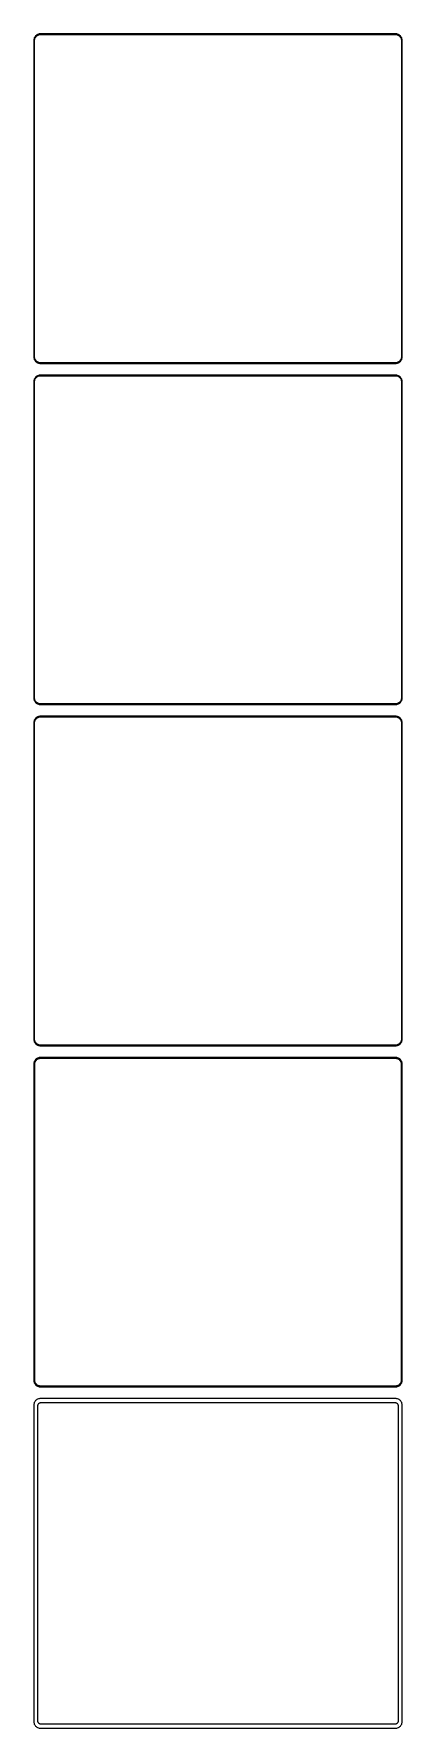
# Model space of a CAD drawing. Header units: metres. Extents: x -142 to 142, y 1193 to 2503.
import ezdxf

# ---------------------------------------------------------------- set-up
doc = ezdxf.new("R2010")
doc.units = ezdxf.units.M

msp = doc.modelspace()

# ---------------------------------------------------------------- linework, layer by layer
for p, q in [((-142.461, 2499.13), (-142.5, 2498.5)), ((-142.5, 2498.5), (-142.5, 2253.5)), ((-142.343, 2499.74), (-142.461, 2499.13)), ((-142.149, 2500.34), (-142.343, 2499.74)), ((-141.882, 2500.91), (-142.149, 2500.34)), ((-142, 2498.25), (-141.963, 2498.85)), ((-142, 2253.75), (-142, 2498.25)), ((-141.963, 2498.85), (-141.851, 2499.43)), ((-141.545, 2501.44), (-141.882, 2500.91)), ((-141.851, 2499.43), (-141.666, 2500)), ((-141.666, 2500), (-141.412, 2500.54)), ((-141.145, 2501.92), (-141.545, 2501.44)), ((-141.412, 2500.54), (-141.093, 2501.04)), ((-140.687, 2502.35), (-141.145, 2501.92)), ((-141.093, 2501.04), (-140.713, 2501.5)), ((-140.713, 2501.5), (-140.278, 2501.91)), ((-140.179, 2502.72), (-140.687, 2502.35)), ((-140.278, 2501.91), (-139.795, 2502.26)), ((-139.629, 2503.02), (-140.179, 2502.72)), ((-139.795, 2502.26), (-139.272, 2502.55)), ((-139.045, 2503.26), (-139.629, 2503.02)), ((-139.272, 2502.55), (-138.718, 2502.77)), ((-138.437, 2503.41), (-139.045, 2503.26)), ((-138.718, 2502.77), (-138.14, 2502.92)), ((-137.814, 2503.49), (-138.437, 2503.41)), ((-138.14, 2502.92), (-137.548, 2502.99)), ((137.814, 2503.49), (-137.814, 2503.49)), ((-137.548, 2502.99), (137.548, 2502.99)), ((137.548, 2502.99), (138.14, 2502.92)), ((138.437, 2503.41), (137.814, 2503.49)), ((138.14, 2502.92), (138.718, 2502.77)), ((139.045, 2503.26), (138.437, 2503.41)), ((138.718, 2502.77), (139.272, 2502.55)), ((139.629, 2503.02), (139.045, 2503.26)), ((139.272, 2502.55), (139.795, 2502.26)), ((140.179, 2502.72), (139.629, 2503.02)), ((139.795, 2502.26), (140.278, 2501.91)), ((140.687, 2502.35), (140.179, 2502.72)), ((140.278, 2501.91), (140.713, 2501.5)), ((141.145, 2501.92), (140.687, 2502.35)), ((140.713, 2501.5), (141.093, 2501.04)), ((141.093, 2501.04), (141.412, 2500.54)), ((141.545, 2501.44), (141.145, 2501.92)), ((141.412, 2500.54), (141.666, 2500)), ((141.882, 2500.91), (141.545, 2501.44)), ((141.666, 2500), (141.851, 2499.43)), ((141.851, 2499.43), (141.963, 2498.85)), ((142.149, 2500.34), (141.882, 2500.91)), ((141.963, 2498.85), (142, 2498.25)), ((142, 2498.25), (142, 2253.75)), ((142.343, 2499.74), (142.149, 2500.34)), ((142.461, 2499.13), (142.343, 2499.74)), ((142.5, 2498.5), (142.461, 2499.13)), ((142.5, 2253.5), (142.5, 2498.5)), ((-142.5, 2253.5), (-142.461, 2252.87)), ((-142.461, 2252.87), (-142.343, 2252.26)), ((-142.343, 2252.26), (-142.149, 2251.66)), ((-142.149, 2251.66), (-141.882, 2251.09)), ((-141.963, 2253.15), (-142, 2253.75)), ((-141.851, 2252.57), (-141.963, 2253.15)), ((-141.882, 2251.09), (-141.545, 2250.56)), ((-141.666, 2252), (-141.851, 2252.57)), ((-141.412, 2251.46), (-141.666, 2252)), ((-141.545, 2250.56), (-141.145, 2250.08)), ((-141.093, 2250.96), (-141.412, 2251.46)), ((-141.145, 2250.08), (-140.687, 2249.65)), ((-140.713, 2250.5), (-141.093, 2250.96)), ((-140.278, 2250.09), (-140.713, 2250.5)), ((-140.687, 2249.65), (-140.179, 2249.28)), ((-139.795, 2249.74), (-140.278, 2250.09)), ((-140.179, 2249.28), (-139.629, 2248.98)), ((-139.272, 2249.45), (-139.795, 2249.74)), ((-139.629, 2248.98), (-139.045, 2248.74)), ((-138.718, 2249.23), (-139.272, 2249.45)), ((-139.045, 2248.74), (-138.437, 2248.59)), ((-138.14, 2249.08), (-138.718, 2249.23)), ((-138.437, 2248.59), (-137.814, 2248.51)), ((-137.548, 2249.01), (-138.14, 2249.08)), ((-137.814, 2248.51), (137.814, 2248.51)), ((137.548, 2249.01), (-137.548, 2249.01)), ((138.14, 2249.08), (137.548, 2249.01)), ((137.814, 2248.51), (138.437, 2248.59)), ((138.718, 2249.23), (138.14, 2249.08)), ((138.437, 2248.59), (139.045, 2248.74)), ((139.272, 2249.45), (138.718, 2249.23)), ((139.045, 2248.74), (139.629, 2248.98)), ((139.795, 2249.74), (139.272, 2249.45)), ((139.629, 2248.98), (140.179, 2249.28)), ((140.278, 2250.09), (139.795, 2249.74)), ((140.179, 2249.28), (140.687, 2249.65)), ((140.713, 2250.5), (140.278, 2250.09)), ((140.687, 2249.65), (141.145, 2250.08)), ((141.093, 2250.96), (140.713, 2250.5)), ((141.412, 2251.46), (141.093, 2250.96)), ((141.145, 2250.08), (141.545, 2250.56)), ((141.666, 2252), (141.412, 2251.46)), ((141.545, 2250.56), (141.882, 2251.09)), ((141.851, 2252.57), (141.666, 2252)), ((141.963, 2253.15), (141.851, 2252.57)), ((141.882, 2251.09), (142.149, 2251.66)), ((142, 2253.75), (141.963, 2253.15)), ((142.149, 2251.66), (142.343, 2252.26)), ((142.343, 2252.26), (142.461, 2252.87)), ((142.461, 2252.87), (142.5, 2253.5)), ((-142.461, 2235.13), (-142.5, 2234.5)), ((-142.5, 2234.5), (-142.5, 1989.5)), ((-142.343, 2235.74), (-142.461, 2235.13)), ((-142.149, 2236.34), (-142.343, 2235.74)), ((-141.882, 2236.91), (-142.149, 2236.34)), ((-142, 2234.25), (-141.963, 2234.85)), ((-142, 1989.75), (-142, 2234.25)), ((-141.963, 2234.85), (-141.851, 2235.43)), ((-141.545, 2237.44), (-141.882, 2236.91)), ((-141.851, 2235.43), (-141.666, 2236)), ((-141.666, 2236), (-141.412, 2236.54)), ((-141.145, 2237.92), (-141.545, 2237.44)), ((-141.412, 2236.54), (-141.093, 2237.04)), ((-140.687, 2238.35), (-141.145, 2237.92)), ((-141.093, 2237.04), (-140.713, 2237.5)), ((-140.713, 2237.5), (-140.278, 2237.91)), ((-140.179, 2238.72), (-140.687, 2238.35)), ((-140.278, 2237.91), (-139.795, 2238.26)), ((-139.629, 2239.02), (-140.179, 2238.72)), ((-139.795, 2238.26), (-139.272, 2238.55)), ((-139.045, 2239.26), (-139.629, 2239.02)), ((-139.272, 2238.55), (-138.718, 2238.77)), ((-138.437, 2239.41), (-139.045, 2239.26)), ((-138.718, 2238.77), (-138.14, 2238.92)), ((-137.814, 2239.49), (-138.437, 2239.41)), ((-138.14, 2238.92), (-137.548, 2238.99)), ((137.814, 2239.49), (-137.814, 2239.49)), ((-137.548, 2238.99), (137.548, 2238.99)), ((137.548, 2238.99), (138.14, 2238.92)), ((138.437, 2239.41), (137.814, 2239.49)), ((138.14, 2238.92), (138.718, 2238.77)), ((139.045, 2239.26), (138.437, 2239.41)), ((138.718, 2238.77), (139.272, 2238.55)), ((139.629, 2239.02), (139.045, 2239.26)), ((139.272, 2238.55), (139.795, 2238.26)), ((140.179, 2238.72), (139.629, 2239.02)), ((139.795, 2238.26), (140.278, 2237.91)), ((140.687, 2238.35), (140.179, 2238.72)), ((140.278, 2237.91), (140.713, 2237.5)), ((141.145, 2237.92), (140.687, 2238.35)), ((140.713, 2237.5), (141.093, 2237.04)), ((141.093, 2237.04), (141.412, 2236.54)), ((141.545, 2237.44), (141.145, 2237.92)), ((141.412, 2236.54), (141.666, 2236)), ((141.882, 2236.91), (141.545, 2237.44)), ((141.666, 2236), (141.851, 2235.43)), ((141.851, 2235.43), (141.963, 2234.85)), ((142.149, 2236.34), (141.882, 2236.91)), ((141.963, 2234.85), (142, 2234.25)), ((142, 2234.25), (142, 1989.75)), ((142.343, 2235.74), (142.149, 2236.34)), ((142.461, 2235.13), (142.343, 2235.74)), ((142.5, 2234.5), (142.461, 2235.13)), ((142.5, 1989.5), (142.5, 2234.5)), ((-142.5, 1989.5), (-142.461, 1988.87)), ((-142.461, 1988.87), (-142.343, 1988.26)), ((-142.343, 1988.26), (-142.149, 1987.66)), ((-142.149, 1987.66), (-141.882, 1987.09)), ((-141.963, 1989.15), (-142, 1989.75)), ((-141.851, 1988.57), (-141.963, 1989.15)), ((-141.882, 1987.09), (-141.545, 1986.56)), ((-141.666, 1988), (-141.851, 1988.57)), ((-141.412, 1987.46), (-141.666, 1988)), ((-141.545, 1986.56), (-141.145, 1986.08)), ((-141.093, 1986.96), (-141.412, 1987.46)), ((-141.145, 1986.08), (-140.687, 1985.65)), ((-140.713, 1986.5), (-141.093, 1986.96)), ((-140.278, 1986.09), (-140.713, 1986.5)), ((-140.687, 1985.65), (-140.179, 1985.28)), ((-139.795, 1985.74), (-140.278, 1986.09)), ((-140.179, 1985.28), (-139.629, 1984.98)), ((-139.272, 1985.45), (-139.795, 1985.74)), ((-139.629, 1984.98), (-139.045, 1984.74)), ((-138.718, 1985.23), (-139.272, 1985.45)), ((-139.045, 1984.74), (-138.437, 1984.59)), ((-138.14, 1985.08), (-138.718, 1985.23)), ((-138.437, 1984.59), (-137.814, 1984.51)), ((-137.548, 1985.01), (-138.14, 1985.08)), ((-137.814, 1984.51), (137.814, 1984.51)), ((137.548, 1985.01), (-137.548, 1985.01)), ((138.14, 1985.08), (137.548, 1985.01)), ((137.814, 1984.51), (138.437, 1984.59)), ((138.718, 1985.23), (138.14, 1985.08)), ((138.437, 1984.59), (139.045, 1984.74)), ((139.272, 1985.45), (138.718, 1985.23)), ((139.045, 1984.74), (139.629, 1984.98)), ((139.795, 1985.74), (139.272, 1985.45)), ((139.629, 1984.98), (140.179, 1985.28)), ((140.278, 1986.09), (139.795, 1985.74)), ((140.179, 1985.28), (140.687, 1985.65)), ((140.713, 1986.5), (140.278, 1986.09)), ((140.687, 1985.65), (141.145, 1986.08)), ((141.093, 1986.96), (140.713, 1986.5)), ((141.412, 1987.46), (141.093, 1986.96)), ((141.145, 1986.08), (141.545, 1986.56)), ((141.666, 1988), (141.412, 1987.46)), ((141.545, 1986.56), (141.882, 1987.09)), ((141.851, 1988.57), (141.666, 1988)), ((141.963, 1989.15), (141.851, 1988.57)), ((141.882, 1987.09), (142.149, 1987.66)), ((142, 1989.75), (141.963, 1989.15)), ((142.149, 1987.66), (142.343, 1988.26)), ((142.343, 1988.26), (142.461, 1988.87)), ((142.461, 1988.87), (142.5, 1989.5)), ((-142.461, 1971.13), (-142.5, 1970.5)), ((-142.5, 1970.5), (-142.5, 1725.5)), ((-142.343, 1971.74), (-142.461, 1971.13)), ((-142.149, 1972.34), (-142.343, 1971.74)), ((-141.882, 1972.91), (-142.149, 1972.34)), ((-142, 1970.25), (-141.963, 1970.85)), ((-142, 1725.75), (-142, 1970.25)), ((-141.963, 1970.85), (-141.851, 1971.43)), ((-141.545, 1973.44), (-141.882, 1972.91)), ((-141.851, 1971.43), (-141.666, 1972)), ((-141.666, 1972), (-141.412, 1972.54)), ((-141.145, 1973.92), (-141.545, 1973.44)), ((-141.412, 1972.54), (-141.093, 1973.04)), ((-140.687, 1974.35), (-141.145, 1973.92)), ((-141.093, 1973.04), (-140.713, 1973.5)), ((-140.713, 1973.5), (-140.278, 1973.91)), ((-140.179, 1974.72), (-140.687, 1974.35)), ((-140.278, 1973.91), (-139.795, 1974.26)), ((-139.629, 1975.02), (-140.179, 1974.72)), ((-139.795, 1974.26), (-139.272, 1974.55)), ((-139.045, 1975.26), (-139.629, 1975.02)), ((-139.272, 1974.55), (-138.718, 1974.77)), ((-138.437, 1975.41), (-139.045, 1975.26)), ((-138.718, 1974.77), (-138.14, 1974.92)), ((-137.814, 1975.49), (-138.437, 1975.41)), ((-138.14, 1974.92), (-137.548, 1974.99)), ((137.814, 1975.49), (-137.814, 1975.49)), ((-137.548, 1974.99), (137.548, 1974.99)), ((137.548, 1974.99), (138.14, 1974.92)), ((138.437, 1975.41), (137.814, 1975.49)), ((138.14, 1974.92), (138.718, 1974.77)), ((139.045, 1975.26), (138.437, 1975.41)), ((138.718, 1974.77), (139.272, 1974.55)), ((139.629, 1975.02), (139.045, 1975.26)), ((139.272, 1974.55), (139.795, 1974.26)), ((140.179, 1974.72), (139.629, 1975.02)), ((139.795, 1974.26), (140.278, 1973.91)), ((140.687, 1974.35), (140.179, 1974.72)), ((140.278, 1973.91), (140.713, 1973.5)), ((141.145, 1973.92), (140.687, 1974.35)), ((140.713, 1973.5), (141.093, 1973.04)), ((141.093, 1973.04), (141.412, 1972.54)), ((141.545, 1973.44), (141.145, 1973.92)), ((141.412, 1972.54), (141.666, 1972)), ((141.882, 1972.91), (141.545, 1973.44)), ((141.666, 1972), (141.851, 1971.43)), ((141.851, 1971.43), (141.963, 1970.85)), ((142.149, 1972.34), (141.882, 1972.91)), ((141.963, 1970.85), (142, 1970.25)), ((142, 1970.25), (142, 1725.75)), ((142.343, 1971.74), (142.149, 1972.34)), ((142.461, 1971.13), (142.343, 1971.74)), ((142.5, 1970.5), (142.461, 1971.13)), ((142.5, 1725.5), (142.5, 1970.5)), ((-142.5, 1725.5), (-142.461, 1724.87)), ((-142.461, 1724.87), (-142.343, 1724.26)), ((-142.343, 1724.26), (-142.149, 1723.66)), ((-142.149, 1723.66), (-141.882, 1723.09)), ((-141.963, 1725.15), (-142, 1725.75)), ((-141.851, 1724.57), (-141.963, 1725.15)), ((-141.882, 1723.09), (-141.545, 1722.56)), ((-141.666, 1724), (-141.851, 1724.57)), ((-141.412, 1723.46), (-141.666, 1724)), ((-141.545, 1722.56), (-141.145, 1722.08)), ((-141.093, 1722.96), (-141.412, 1723.46)), ((-141.145, 1722.08), (-140.687, 1721.65)), ((-140.713, 1722.5), (-141.093, 1722.96)), ((-140.278, 1722.09), (-140.713, 1722.5)), ((-140.687, 1721.65), (-140.179, 1721.28)), ((-139.795, 1721.74), (-140.278, 1722.09)), ((-140.179, 1721.28), (-139.629, 1720.98)), ((-139.272, 1721.45), (-139.795, 1721.74)), ((-139.629, 1720.98), (-139.045, 1720.74)), ((-138.718, 1721.23), (-139.272, 1721.45)), ((-139.045, 1720.74), (-138.437, 1720.59)), ((-138.14, 1721.08), (-138.718, 1721.23)), ((-138.437, 1720.59), (-137.814, 1720.51)), ((-137.548, 1721.01), (-138.14, 1721.08)), ((-137.814, 1720.51), (137.814, 1720.51)), ((137.548, 1721.01), (-137.548, 1721.01)), ((138.14, 1721.08), (137.548, 1721.01)), ((137.814, 1720.51), (138.437, 1720.59)), ((138.718, 1721.23), (138.14, 1721.08)), ((138.437, 1720.59), (139.045, 1720.74)), ((139.272, 1721.45), (138.718, 1721.23)), ((139.045, 1720.74), (139.629, 1720.98)), ((139.795, 1721.74), (139.272, 1721.45)), ((139.629, 1720.98), (140.179, 1721.28)), ((140.278, 1722.09), (139.795, 1721.74)), ((140.179, 1721.28), (140.687, 1721.65)), ((140.713, 1722.5), (140.278, 1722.09)), ((140.687, 1721.65), (141.145, 1722.08)), ((141.093, 1722.96), (140.713, 1722.5)), ((141.412, 1723.46), (141.093, 1722.96)), ((141.145, 1722.08), (141.545, 1722.56)), ((141.666, 1724), (141.412, 1723.46)), ((141.545, 1722.56), (141.882, 1723.09)), ((141.851, 1724.57), (141.666, 1724)), ((141.963, 1725.15), (141.851, 1724.57)), ((141.882, 1723.09), (142.149, 1723.66)), ((142, 1725.75), (141.963, 1725.15)), ((142.149, 1723.66), (142.343, 1724.26)), ((142.343, 1724.26), (142.461, 1724.87)), ((142.461, 1724.87), (142.5, 1725.5)), ((-142.461, 1707.13), (-142.5, 1706.5)), ((-142.5, 1706.5), (-142.5, 1461.5)), ((-142.343, 1707.74), (-142.461, 1707.13)), ((-142.149, 1708.34), (-142.343, 1707.74)), ((-141.882, 1708.91), (-142.149, 1708.34)), ((-141.545, 1709.44), (-141.882, 1708.91)), ((-141.828, 1706.25), (-141.792, 1706.82)), ((-141.828, 1461.75), (-141.828, 1706.25)), ((-141.792, 1706.82), (-141.685, 1707.39)), ((-141.685, 1707.39), (-141.507, 1707.94)), ((-141.145, 1709.92), (-141.545, 1709.44)), ((-141.507, 1707.94), (-141.262, 1708.46)), ((-141.262, 1708.46), (-140.954, 1708.94)), ((-140.687, 1710.35), (-141.145, 1709.92)), ((-140.954, 1708.94), (-140.588, 1709.38)), ((-140.179, 1710.72), (-140.687, 1710.35)), ((-140.588, 1709.38), (-140.168, 1709.78)), ((-139.629, 1711.02), (-140.179, 1710.72)), ((-140.168, 1709.78), (-139.703, 1710.12)), ((-139.703, 1710.12), (-139.199, 1710.39)), ((-139.045, 1711.26), (-139.629, 1711.02)), ((-139.199, 1710.39), (-138.665, 1710.6)), ((-138.437, 1711.41), (-139.045, 1711.26)), ((-138.665, 1710.6), (-138.108, 1710.75)), ((-137.814, 1711.49), (-138.437, 1711.41)), ((-138.108, 1710.75), (-137.537, 1710.82)), ((137.814, 1711.49), (-137.814, 1711.49)), ((-137.537, 1710.82), (137.537, 1710.82)), ((137.537, 1710.82), (138.108, 1710.75)), ((138.437, 1711.41), (137.814, 1711.49)), ((138.108, 1710.75), (138.665, 1710.6)), ((139.045, 1711.26), (138.437, 1711.41)), ((138.665, 1710.6), (139.199, 1710.39)), ((139.629, 1711.02), (139.045, 1711.26)), ((139.199, 1710.39), (139.703, 1710.12)), ((140.179, 1710.72), (139.629, 1711.02)), ((139.703, 1710.12), (140.168, 1709.78)), ((140.168, 1709.78), (140.588, 1709.38)), ((140.687, 1710.35), (140.179, 1710.72)), ((140.588, 1709.38), (140.954, 1708.94)), ((141.145, 1709.92), (140.687, 1710.35)), ((140.954, 1708.94), (141.262, 1708.46)), ((141.545, 1709.44), (141.145, 1709.92)), ((141.262, 1708.46), (141.507, 1707.94)), ((141.507, 1707.94), (141.685, 1707.39)), ((141.882, 1708.91), (141.545, 1709.44)), ((141.685, 1707.39), (141.792, 1706.82)), ((141.792, 1706.82), (141.828, 1706.25)), ((141.828, 1706.25), (141.828, 1461.75)), ((142.149, 1708.34), (141.882, 1708.91)), ((142.343, 1707.74), (142.149, 1708.34)), ((142.461, 1707.13), (142.343, 1707.74)), ((142.5, 1706.5), (142.461, 1707.13)), ((142.5, 1461.5), (142.5, 1706.5)), ((-142.5, 1461.5), (-142.461, 1460.87)), ((-142.461, 1460.87), (-142.343, 1460.26)), ((-142.343, 1460.26), (-142.149, 1459.66)), ((-142.149, 1459.66), (-141.882, 1459.09)), ((-141.882, 1459.09), (-141.545, 1458.56)), ((-141.792, 1461.18), (-141.828, 1461.75)), ((-141.685, 1460.61), (-141.792, 1461.18)), ((-141.507, 1460.06), (-141.685, 1460.61)), ((-141.545, 1458.56), (-141.145, 1458.08)), ((-141.262, 1459.54), (-141.507, 1460.06)), ((-140.954, 1459.06), (-141.262, 1459.54)), ((-141.145, 1458.08), (-140.687, 1457.65)), ((-140.588, 1458.62), (-140.954, 1459.06)), ((-140.687, 1457.65), (-140.179, 1457.28)), ((-140.168, 1458.22), (-140.588, 1458.62)), ((-140.179, 1457.28), (-139.629, 1456.98)), ((-139.703, 1457.88), (-140.168, 1458.22)), ((-139.199, 1457.61), (-139.703, 1457.88)), ((-139.629, 1456.98), (-139.045, 1456.74)), ((-138.665, 1457.4), (-139.199, 1457.61)), ((-139.045, 1456.74), (-138.437, 1456.59)), ((-138.108, 1457.25), (-138.665, 1457.4)), ((-138.437, 1456.59), (-137.814, 1456.51)), ((-137.537, 1457.18), (-138.108, 1457.25)), ((-137.814, 1456.51), (137.814, 1456.51)), ((137.537, 1457.18), (-137.537, 1457.18)), ((138.108, 1457.25), (137.537, 1457.18)), ((137.814, 1456.51), (138.437, 1456.59)), ((138.665, 1457.4), (138.108, 1457.25)), ((138.437, 1456.59), (139.045, 1456.74)), ((139.199, 1457.61), (138.665, 1457.4)), ((139.045, 1456.74), (139.629, 1456.98)), ((139.703, 1457.88), (139.199, 1457.61)), ((139.629, 1456.98), (140.179, 1457.28)), ((140.168, 1458.22), (139.703, 1457.88)), ((140.588, 1458.62), (140.168, 1458.22)), ((140.179, 1457.28), (140.687, 1457.65)), ((140.954, 1459.06), (140.588, 1458.62)), ((140.687, 1457.65), (141.145, 1458.08)), ((141.262, 1459.54), (140.954, 1459.06)), ((141.145, 1458.08), (141.545, 1458.56)), ((141.507, 1460.06), (141.262, 1459.54)), ((141.685, 1460.61), (141.507, 1460.06)), ((141.545, 1458.56), (141.882, 1459.09)), ((141.792, 1461.18), (141.685, 1460.61)), ((141.828, 1461.75), (141.792, 1461.18)), ((141.882, 1459.09), (142.149, 1459.66)), ((142.149, 1459.66), (142.343, 1460.26)), ((142.343, 1460.26), (142.461, 1460.87)), ((142.461, 1460.87), (142.5, 1461.5)), ((-142.461, 1443.13), (-142.5, 1442.5)), ((-142.5, 1442.5), (-142.5, 1197.5)), ((-142.343, 1443.74), (-142.461, 1443.13)), ((-142.149, 1444.34), (-142.343, 1443.74)), ((-141.882, 1444.91), (-142.149, 1444.34)), ((-141.545, 1445.44), (-141.882, 1444.91)), ((-141.145, 1445.92), (-141.545, 1445.44)), ((-140.687, 1446.35), (-141.145, 1445.92)), ((-140.179, 1446.72), (-140.687, 1446.35)), ((-139.629, 1447.02), (-140.179, 1446.72)), ((-139.045, 1447.26), (-139.629, 1447.02)), ((-139.36, 1442.25), (-139.343, 1442.51)), ((-139.36, 1197.75), (-139.36, 1442.25)), ((-139.343, 1442.51), (-139.293, 1442.77)), ((-139.293, 1442.77), (-139.211, 1443.03)), ((-139.211, 1443.03), (-139.099, 1443.27)), ((-139.099, 1443.27), (-138.957, 1443.49)), ((-138.437, 1447.41), (-139.045, 1447.26)), ((-138.957, 1443.49), (-138.788, 1443.69)), ((-138.788, 1443.69), (-138.595, 1443.88)), ((-138.595, 1443.88), (-138.38, 1444.03)), ((-137.814, 1447.49), (-138.437, 1447.41)), ((-138.38, 1444.03), (-138.148, 1444.16)), ((-138.148, 1444.16), (-137.902, 1444.26)), ((-137.902, 1444.26), (-137.645, 1444.32)), ((137.814, 1447.49), (-137.814, 1447.49)), ((-137.645, 1444.32), (-137.382, 1444.36)), ((-137.382, 1444.36), (137.382, 1444.36)), ((137.382, 1444.36), (137.645, 1444.32)), ((137.645, 1444.32), (137.902, 1444.26)), ((138.437, 1447.41), (137.814, 1447.49)), ((137.902, 1444.26), (138.148, 1444.16)), ((138.148, 1444.16), (138.38, 1444.03)), ((138.38, 1444.03), (138.595, 1443.88)), ((139.045, 1447.26), (138.437, 1447.41)), ((138.595, 1443.88), (138.788, 1443.69)), ((138.788, 1443.69), (138.957, 1443.49)), ((138.957, 1443.49), (139.099, 1443.27)), ((139.629, 1447.02), (139.045, 1447.26)), ((139.099, 1443.27), (139.211, 1443.03)), ((139.211, 1443.03), (139.293, 1442.77)), ((139.293, 1442.77), (139.343, 1442.51)), ((139.343, 1442.51), (139.36, 1442.25)), ((139.36, 1442.25), (139.36, 1197.75)), ((140.179, 1446.72), (139.629, 1447.02)), ((140.687, 1446.35), (140.179, 1446.72)), ((141.145, 1445.92), (140.687, 1446.35)), ((141.545, 1445.44), (141.145, 1445.92)), ((141.882, 1444.91), (141.545, 1445.44)), ((142.149, 1444.34), (141.882, 1444.91)), ((142.343, 1443.74), (142.149, 1444.34)), ((142.461, 1443.13), (142.343, 1443.74)), ((142.5, 1442.5), (142.461, 1443.13)), ((142.5, 1197.5), (142.5, 1442.5)), ((-142.5, 1197.5), (-142.461, 1196.87)), ((-142.461, 1196.87), (-142.343, 1196.26)), ((-142.343, 1196.26), (-142.149, 1195.66)), ((-142.149, 1195.66), (-141.882, 1195.09)), ((-141.882, 1195.09), (-141.545, 1194.56)), ((-141.545, 1194.56), (-141.145, 1194.08)), ((-141.145, 1194.08), (-140.687, 1193.65)), ((-140.687, 1193.65), (-140.179, 1193.28)), ((-140.179, 1193.28), (-139.629, 1192.98)), ((-139.343, 1197.49), (-139.36, 1197.75)), ((-139.293, 1197.23), (-139.343, 1197.49)), ((-139.211, 1196.97), (-139.293, 1197.23)), ((-139.099, 1196.73), (-139.211, 1196.97)), ((-138.957, 1196.51), (-139.099, 1196.73)), ((-138.788, 1196.31), (-138.957, 1196.51)), ((-138.595, 1196.12), (-138.788, 1196.31)), ((-138.38, 1195.97), (-138.595, 1196.12)), ((-138.148, 1195.84), (-138.38, 1195.97)), ((-137.902, 1195.74), (-138.148, 1195.84)), ((-137.645, 1195.68), (-137.902, 1195.74)), ((-137.382, 1195.64), (-137.645, 1195.68)), ((137.382, 1195.64), (-137.382, 1195.64)), ((137.645, 1195.68), (137.382, 1195.64)), ((137.902, 1195.74), (137.645, 1195.68)), ((138.148, 1195.84), (137.902, 1195.74)), ((138.38, 1195.97), (138.148, 1195.84)), ((138.595, 1196.12), (138.38, 1195.97)), ((138.788, 1196.31), (138.595, 1196.12)), ((138.957, 1196.51), (138.788, 1196.31)), ((139.099, 1196.73), (138.957, 1196.51)), ((139.211, 1196.97), (139.099, 1196.73)), ((139.293, 1197.23), (139.211, 1196.97)), ((139.343, 1197.49), (139.293, 1197.23)), ((139.36, 1197.75), (139.343, 1197.49)), ((139.629, 1192.98), (140.179, 1193.28)), ((140.179, 1193.28), (140.687, 1193.65)), ((140.687, 1193.65), (141.145, 1194.08)), ((141.145, 1194.08), (141.545, 1194.56)), ((141.545, 1194.56), (141.882, 1195.09)), ((141.882, 1195.09), (142.149, 1195.66)), ((142.149, 1195.66), (142.343, 1196.26)), ((142.343, 1196.26), (142.461, 1196.87)), ((142.461, 1196.87), (142.5, 1197.5)), ((-139.629, 1192.98), (-139.045, 1192.74)), ((-139.045, 1192.74), (-138.437, 1192.59)), ((-138.437, 1192.59), (-137.814, 1192.51)), ((-137.814, 1192.51), (137.814, 1192.51)), ((137.814, 1192.51), (138.437, 1192.59)), ((138.437, 1192.59), (139.045, 1192.74)), ((139.045, 1192.74), (139.629, 1192.98))]:
    msp.add_line(p, q)

doc.saveas('drawing.dxf')
